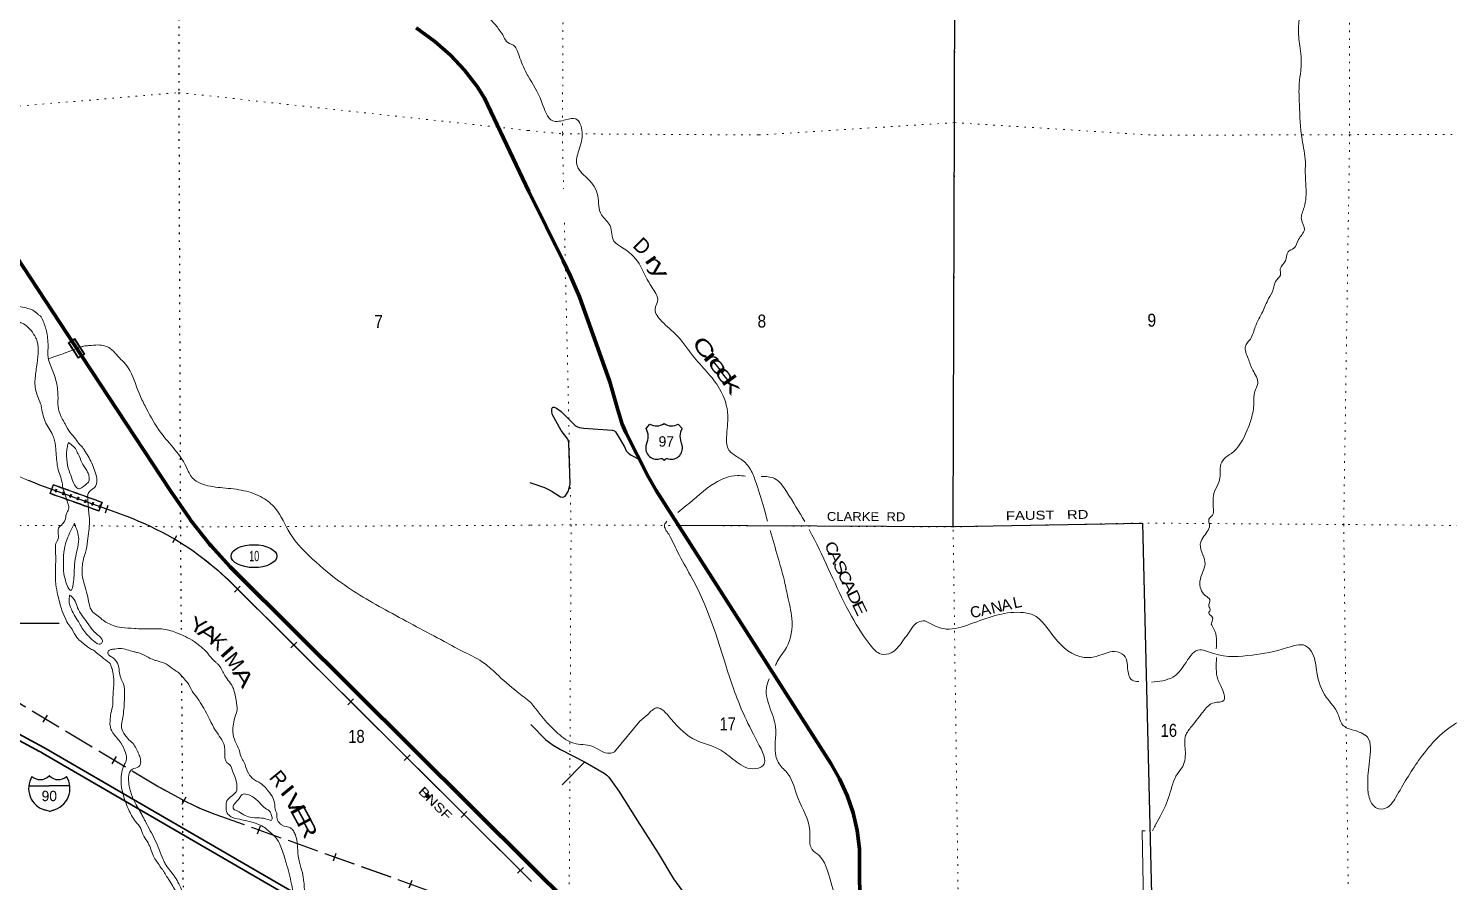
# Model space of a CAD drawing. Header units: feet. Extents: x -8 to 250644, y -192250 to 1368.
# Drawn here: x 87129 to 106309, y -166719 to -155200 of the extents above; entities that cross this region are included whole.
import ezdxf
from ezdxf.enums import TextEntityAlignment as Align

# ---------------------------------------------------------------- set-up
doc = ezdxf.new("R2010")
doc.units = ezdxf.units.FT
doc.header["$LTSCALE"] = 70
doc.header["$PDMODE"] = 32
doc.header["$PDSIZE"] = 35
doc.linetypes.add('DOTTED', pattern=[1.5, 0.3, -1.2])
doc.linetypes.add('LONG_DASHED', pattern=[7.5, 6, -1.5])
for name, color, linetype, lineweight in [('15', 7, 'Continuous', 25), ('16', 7, 'Continuous', 25), ('17', 7, 'Continuous', 25), ('18', 7, 'Continuous', 35), ('20', 7, 'Continuous', 70), ('23', 7, 'Continuous', 70), ('29', 7, 'Continuous', 25), ('34', 7, 'Continuous', 25), ('39', 7, 'Continuous', 13), ('59', 7, 'Continuous', 13), ('6', 7, 'DOTTED', 25), ('63', 7, 'Continuous', 25), ('7', 7, 'DOTTED', 13)]:
    doc.layers.add(name, color=color, linetype=linetype, lineweight=lineweight)
for name, color, linetype in [('30', 7, 'Continuous'), ('41', 7, 'Continuous'), ('60', 7, 'Continuous')]:
    doc.layers.add(name, color=color, linetype=linetype)

msp = doc.modelspace()

# ---------------------------------------------------------------- linework, layer by layer
at = {"layer": '15'}
for p, q in [((87408.27, -165293.03), (87411.17, -165290.12)), ((87414.34, -165292.5), (87410.91, -165290.12)), ((87135.56, -165424.5), (87411.97, -165424.5)), ((87411.97, -165770.08), (87348.08, -165752.12)), ((87411.44, -165770.34), (87475.07, -165751.6))]:
    msp.add_line(p, q, dxfattribs=at)
msp.add_lwpolyline([(87687.33, -165424.5), (87411.44, -165424.5), (87411.97, -165424.5)], dxfattribs=at)
for centre, radius, start, end in [((87438.19, -165459.6), 306.13, 148.44439, 254.43382), ((87289.59, -165177), 165.66, 227.34255, 315.81167), ((87533.28, -165177), 165.66, 224.18815, 312.69407), ((87384.68, -165459.6), 306.13, 283.08088, 31.62479)]:
    msp.add_arc(centre, radius, start, end, dxfattribs=at)
at = {"layer": '16'}
for p, q in [((95470.73, -160600.87), (95522.04, -160542.11)), ((95713.8, -160536.14), (95713.52, -160536.34)), ((95905.89, -160542.02), (95957.28, -160600.87))]:
    msp.add_line(p, q, dxfattribs=at)
for centre, radius, start, end in [((95277.75, -160711.5), 222.05, 332.97043, 29.75871), ((95613.12, -160384.45), 182.07, 239.97227, 303.45418), ((95814.9, -160384.95), 181.52, 236.33975, 300.08743), ((95814.89, -160384.45), 182.07, 236.54582, 236.59441), ((96150.25, -160711.5), 222.05, 150.24129, 207.02957), ((95616.94, -160866.4), 151.42, 159.09177, 283.81923), ((95811.06, -160866.4), 151.42, 256.18077, 20.90823)]:
    msp.add_arc(centre, radius, start, end, dxfattribs=at)
for centre, major_axis, start_param, end_param in [((95672.28, -161065.22), (-19.56, 51.67), 4.95877769, 6.28318531), ((95755.73, -161065.22), (19.56, 51.67), 0, 1.32637542)]:
    msp.add_ellipse(centre, major_axis=major_axis, ratio=0.929097, start_param=start_param, end_param=end_param, dxfattribs=at)
at = {"layer": '17'}
msp.add_ellipse((90175.07, -162324.94), major_axis=(-309.24, 1), ratio=0.500121, dxfattribs=at)
at = {"layer": '18'}
for points in [[(93937.12, -169572.74), (93887.92, -169449.52), (93756.4, -169180.68), (93618.04, -168966.46), (93510.54, -168809.66), (93314.2, -168583.78), (93095.33, -168379.65), (92547.73, -167952.39), (92241.61, -167750.7), (91847.16, -167524.82), (90992.84, -167029.19), (87337.33, -164908.5), (85827.44, -164093.07), (84588.27, -163485.58)], [(93937.94, -169770.97), (93692.3, -169217.09), (93576.27, -169018.92), (93451.43, -168855.84), (93260.25, -168635.87), (93066.16, -168454.86), (93046.65, -168436.67), (93026.16, -168420.68), (92504.75, -168013.85), (92222.09, -167827.62), (92202.69, -167814.83), (92182.09, -167803.04), (91809.71, -167589.8), (90956.55, -167094.85), (87319.69, -164984.97), (87300.02, -164973.56), (87279.69, -164962.58), (85813.41, -164170.7), (85793.61, -164160.01), (85773.41, -164150.11), (84694.43, -163621.16)]]:
    msp.add_lwpolyline(points, dxfattribs=at)
at = {"layer": '20'}
for points in [[(93886.9, -157403.77), (93287.63, -156143.52), (93187.88, -155985.51), (93018.96, -155763.56), (92827.77, -155560.48), (92616.4, -155378.5), (92366.11, -155191.97)], [(98355.81, -167250.95), (98352.06, -166276.05), (98322.9, -166030.58), (98268.25, -165789.51), (98188.7, -165555.48), (98085.12, -165331.04), (97963.91, -165126.57), (95606.69, -161436.62), (95499.31, -161248.28), (95195.64, -160656.69), (95149.71, -160541.53), (95091.65, -160350.23), (94981.3, -159972), (94571.36, -158822.46), (94450.9, -158543.72), (94351.67, -158338.54), (93886.9, -157403.77)]]:
    msp.add_lwpolyline(points, dxfattribs=at)
at = {"layer": '23'}
for points in [[(93923.77, -166516.39), (89921.06, -162536.19), (89852.3, -162467.82), (89597.31, -162187.23), (89581.1, -162168.74), (89325.19, -161842.1), (89301.39, -161809.27), (89046.8, -161442.57), (87851.62, -159627.31), (86564.48, -157672.38)], [(97637.26, -170185.62), (97229.25, -169782.48), (96555.58, -169116.84), (95352.24, -167927.83), (93923.77, -166516.39)]]:
    msp.add_lwpolyline(points, dxfattribs=at)
at = {"layer": '29'}
for p, q in [((84518.45, -163241.31), (87546.56, -163228.49)), ((94338.3, -165413.32), (94643.41, -165102.1))]:
    msp.add_line(p, q, dxfattribs=at)
for points in [[(99616.35, -161927.21), (99637.49, -156450.35), (99650.84, -150639), (99543.23, -145401.9)], [(93903.11, -161329.72), (94099.14, -161398.74), (94187.09, -161443.62), (94313.66, -161523.1), (94338.36, -161530.44), (94360.61, -161523.76), (94376.18, -161514.86), (94395.23, -161489.66), (94418.45, -161450.3), (94434.02, -161408), (94445.14, -161350.12), (94429.57, -160789.14), (94416.22, -160746.84), (94324.36, -160628.3), (94204.41, -160410.24), (94195.99, -160362.84), (94198.21, -160333.9), (94206.84, -160318.13), (94218.23, -160313.87), (94231.58, -160313.87), (94260.5, -160325), (94326.01, -160374.1), (94519.62, -160564.87), (94543.03, -160581), (94567.5, -160589.91), (94632.4, -160598.93), (95011.51, -160624.37), (95043.58, -160634.43), (95056.93, -160645.56), (95082.61, -160681.17), (95177.67, -160849.63), (95203.75, -160903.79), (95233.22, -160934.73), (95270.49, -160961.67), (95382.5, -161020.71)], [(95908.32, -161908.79), (99653.08, -161926.69), (102173.8, -161880.83), (102304.16, -167262.23), (102327.54, -171896.97), (102338.22, -171920.98), (102362.69, -171945.47), (102437.52, -172001.14), (103088.4, -172452.14), (103130.2, -172502), (103148, -172535.39), (103152.44, -172559.88), (103085.7, -172562.11), (102447.23, -172559.88), (102427.21, -172564.33), (102409.41, -172573.24), (102393.84, -172593.27), (102387.16, -172602.18), (102382.3, -172636.53), (102344.56, -173798.27)], [(93916.6, -164599.75), (94117.49, -164804.74), (94218.22, -164878.57), (94314.11, -164937.41), (94649.59, -165105.7), (94906.61, -165255.34), (94941.24, -165283.73), (94965.71, -165310.45), (95105.12, -165498.06), (95354.44, -165900), (95632.39, -166335.47), (95840.66, -166680.09), (95964.59, -166849.82)]]:
    msp.add_lwpolyline(points, dxfattribs=at)
at = {"layer": '34', "lineweight": 13}
for p, q in [((87419.44, -161480.81), (87463.56, -161357.96)), ((87429.76, -161475.72), (87468.65, -161367.44)), ((88118.15, -161600.68), (88079.27, -161708.97)), ((88084.36, -161718.46), (88128.47, -161595.61)), ((89819.97, -162637.85), (93920.56, -166715.4))]:
    msp.add_line(p, q, dxfattribs=at)
at = {"layer": '34'}
for p, q in [((88170.06, -161741.05), (88207.46, -161636.95)), ((89077.8, -162141.35), (89134.55, -162046.41)), ((89912.81, -162809.3), (89990.8, -162730.86)), ((90674.95, -163563.47), (90752.94, -163485.04)), ((91443.04, -164330.93), (91521.03, -164252.5)), ((92205.18, -165085.11), (92283.17, -165006.67)), ((92973.27, -165852.56), (93051.26, -165774.13)), ((93735.41, -166606.74), (93813.4, -166528.3))]:
    msp.add_line(p, q, dxfattribs=at)
at = {"layer": '34', "linetype": 'LONG_DASHED', "lineweight": 13}
msp.add_lwpolyline([(75164.71, -151090.91), (81719.49, -160953.44), (81857.13, -161139.98), (81936.31, -161223.38), (82069.65, -161340.13), (82228.36, -161443.2), (88897.3, -165449.45), (89253.57, -165639.18), (89441.09, -165730.91), (89647.36, -165812.23), (93927.92, -167342.55)], dxfattribs=at)
at = {"layer": '34'}
msp.add_lwpolyline([(87127.69, -161301.12), (87209.23, -161332.6), (87280.31, -161362.24), (88359.72, -161750.09), (88380.68, -161757.69), (88460.18, -161787.5), (88539.41, -161818.83), (88618.11, -161852.09), (88695.9, -161885.98), (88773.42, -161921.38), (88850.41, -161958.73), (88926.48, -161996.68), (89001.86, -162035.93), (89076.72, -162077.11), (89114.05, -162099.41), (89175.23, -162136.57), (89235.35, -162175.04), (89294.58, -162214.44), (89353.66, -162255.13), (89411.48, -162296.58), (89468.96, -162338.79), (89525.73, -162382.47), (89581.26, -162426.91), (89636.26, -162472.46), (89690.55, -162518.58), (89744.14, -162566.19), (89796.64, -162614.19), (89820.73, -162637.07), (93923.79, -166718.37)], dxfattribs=at)
at = {"layer": '34', "lineweight": 13}
msp.add_lwpolyline([(87208.83, -161333.62), (87279.92, -161363.26), (88359.35, -161751.12)], dxfattribs=at)
for centre, radius, start, end in [((88981.18, -156664.24), 4994.43, 229.0505, 249.21484), ((55005.77, -252784), 96886.37, 70.03789, 70.45488), ((55005.77, -252784), 96894.37, 70.04173, 70.44982), ((55006.6, -252783.18), 97016.37, 70.03789, 70.45488), ((55006.6, -252783.18), 97008.37, 70.04227, 70.44987), ((86699.14, -166340.5), 4880.44, 60.85291, 70.11245), ((87005.48, -165603.39), 4088.49, 46.49697, 59.57096)]:
    msp.add_arc(centre, radius, start, end, dxfattribs=at)
at = {"layer": '34', "linetype": 'DOTTED', "lineweight": 100}
msp.add_arc((55005.77, -252786.49), 96953.6, 70.03789, 70.45488, dxfattribs=at)
at = {"layer": '39'}
msp.add_line((95043.63, -164969.05), (95387.48, -164550.86), dxfattribs=at)
for points in [[(89898.68, -165688.25), (89942.71, -165634.57), (89967.8, -165610.63), (89985.26, -165582.98)], [(102210.49, -166034.27), (102171.11, -166034.54), (102197.87, -167485.76), (102234.27, -167487.22)]]:
    msp.add_lwpolyline(points, dxfattribs=at)
msp.add_arc((99233.7, -163399.13), 201.66, 89.66861, 140.93536, dxfattribs=at)
for points in [[(103224.49, -145385.86), (103298.57, -147035.5), (103329.2, -147087.78), (103401.97, -147109.48), (103517.61, -147201.55), (103527.15, -147403.35), (103558.69, -147578.75), (103654.55, -147723.44), (103698.79, -147981.52), (103642.7, -148308.92), (103564.29, -148618.31), (103514.04, -148917.41), (103501.33, -149109.27), (103476.76, -149335.53), (103401.32, -149499.55), (103457.26, -149701.03), (103645.55, -150075.21), (103738.13, -150322.87), (103837.02, -150606.82), (103896.39, -151002.07), (103901.85, -151197.84), (103937.2, -151342.94), (103892.12, -151520.88), (103840.33, -151610.06), (103871.96, -151797.58), (103940.42, -152057.51), (103918.39, -152354.4), (104038.97, -152569.57), (104169.85, -153091.5), (104161.69, -153353.98), (104256.13, -153581.44), (104336.99, -153881.66), (104379.28, -154147.83), (104408.52, -154559.43), (104280.03, -155192.15), (104299.97, -155436.26), (104317.17, -155581.49), (104312.51, -155771.27), (104291.63, -155949.05), (104293.62, -156221.56), (104329.4, -156699.73), (104373.98, -157004.24), (104372.87, -157127.38), (104382.49, -157339.27), (104356.29, -157618.02), (104321.16, -157777.74), (104360.5, -157916.75), (104282.82, -158050.51), (104219.14, -158168.03), (104140.84, -158217.01), (104105.41, -158336.36), (104035.62, -158445.84), (104036.24, -158530.62), (103972.32, -158615.84), (103940.82, -158721.02), (103877.22, -158848.63), (103799.82, -159020.75), (103698.47, -159227.34), (103631.12, -159395.35), (103565.26, -159490.68), (103600.76, -159655.96), (103664.45, -159815), (103732.32, -159994.19), (103690.75, -160101.46), (103677.82, -160263.04), (103645.02, -160467.15), (103585.72, -160631.06), (103376.19, -160937.31), (103279.91, -161010.64), (103226.2, -161111.94), (103224.9, -161210.86), (103205.58, -161326.06), (103148.02, -161453.63), (103131.62, -161691.94), (103120.11, -161772.76), (103072.09, -161825.58), (103078.72, -161904.26), (103049.11, -161993.28), (102955.58, -162165.5), (102990.92, -162308.58), (103020.02, -162427.49), (102986.6, -162544.79), (102951.17, -162664.14), (103023.16, -162855.41), (103082.06, -162911.53), (103072.63, -163000.42), (103087.16, -163056.84), (103069.26, -163091.28), (103111.97, -163139.43), (103100.62, -163242.46)], [(89153.98, -151650.12), (89274.61, -151623.02), (89351.53, -151672.79), (89386.25, -151734.98), (89439.16, -151805.08), (89619.31, -151922.56), (89783.22, -152022.04), (89878.15, -152057.58), (89894.25, -152055.44), (89904.32, -152055.37), (89926.06, -152002.83), (89946.01, -151978.51), (90002.1, -151939.81), (90034.37, -151945.61), (90141.86, -152041.49), (90245.27, -152131.35), (90425.99, -152321.35), (90519.67, -152455.6), (90572.96, -152574.04), (90599.59, -152632.25), (90638.09, -152662.18), (90766.43, -152850.56), (90821.25, -152906.54), (90950.79, -152990.17), (91001.29, -153009.93), (91124.34, -153035.18), (91140.45, -153035.06), (91210.99, -153040.57), (91463.64, -153157.51), (91518.34, -153199.39), (91573.16, -153255.38), (91702.62, -153328.93), (91737.11, -153360.9), (91850.78, -153474.86), (91940.22, -153580.94), (91954.67, -153627.16), (92092.12, -153950.43), (92135.04, -154030.68), (92169.96, -154119.05), (92194.36, -154149.08), (92332.2, -154262.85), (92354.49, -154280.81), (92433.52, -154342.66), (92476.25, -154398.74), (92545.23, -154464.69), (92606.24, -154540.77), (92656.9, -154580.68), (92764.14, -154644.32), (93040.73, -154730.86), (93105.31, -154748.51), (93166.01, -154784.31), (93255.4, -154884.35), (93298.15, -154942.44), (93367.67, -155076.87), (93463.15, -155182.91), (93475.39, -155202.96), (93528.28, -155271.05), (93558.99, -155335.28), (93625.98, -155403.26), (93684.58, -155429), (93717.15, -155473.07), (93756.16, -155569.46), (93856.7, -155808.41), (93877.15, -155846.74)], [(79526.47, -153374.62), (79687.58, -153373.4), (79840.26, -153323.9), (79964.99, -153306.85), (80202.3, -153262.75), (80393.13, -153198.87), (80589.97, -153130.91), (80652.32, -153120.36), (80767.13, -153121.51), (80984.75, -153135.98), (81057.47, -153163.63), (81097.9, -153183.47), (81363.32, -153386.92), (81385.55, -153396.83), (81601.47, -153451.6), (81669.97, -153455.11), (81925.53, -153426.99), (82036.34, -153432.2), (82127.32, -153477.84), (82172, -153525.84), (82277.6, -153637.85), (82304.15, -153685.99), (82363.15, -153762.09), (82434.26, -153842.13), (82550.38, -154012.47), (82751.8, -154274.82), (82892, -154432.89), (82958.89, -154488.79), (82979.12, -154500.72), (83187.97, -154682.45), (83248.8, -154734.36), (83416.84, -154847.91), (83449.17, -154861.76), (83722.17, -155004.73), (83835.41, -155064.31), (83948.8, -155142.01), (84029.7, -155185.71), (84177.43, -155277.25), (84286.82, -155359.02), (84375.95, -155424.81), (84390.22, -155446.86), (84507.76, -155540.65), (84523.98, -155554.63), (84627.39, -155644.49), (84775.21, -155748.12), (84866.4, -155819.94), (84969.87, -155917.86), (84996.32, -155951.91), (85032.87, -155989.9), (85112.58, -156140.38), (85147.18, -156186.44), (85240.78, -156310.63), (85295.44, -156346.47), (85334.06, -156392.51), (85358.46, -156422.54), (85403.04, -156456.45), (85451.88, -156522.55), (85496.96, -156620.91), (85505.11, -156632.93), (85584.74, -156773.34), (85676.35, -156899.55), (85741.58, -156999.77), (85869.48, -157131.75), (86005.68, -157293.88), (86247.79, -157608.3), (86339.49, -157746.6), (86343.91, -157796.92), (86336.07, -157825.18), (86330.14, -157839.33), (86337.19, -157910.4), (86382.8, -157974.25), (86440.88, -158094.31), (86451.07, -158110.35), (86471.73, -158176.66), (86470.96, -158337.81), (86479.86, -158446.52), (86500.58, -158520.89), (86524.19, -158571.75), (86551.56, -158612.8), (86578.19, -158659.3), (86606.74, -158705.41), (86708.16, -158797.3), (86758.96, -158855.33), (86773.21, -158875.37), (86864.29, -158933.1), (87027.61, -158958.05), (87122.44, -158979.49), (87245.81, -159047.04), (87257.99, -159059.04), (87286.36, -159080.98), (87329.2, -159151.16), (87376.72, -159305.9), (87394.47, -159517.27), (87395.43, -159640.14), (87405.87, -159688.41), (87477.8, -159873.18), (87508.85, -159981.72)], [(78971.2, -153417.37), (79015.52, -153443.97), (79086.38, -153466.86), (79231.03, -153560.28), (79280.07, -153578.52), (79353.25, -153599.8), (79448.22, -153639.37), (79596.87, -153589.9), (79739.67, -153564.65), (79888.21, -153501.08), (80008.85, -153476), (80115.52, -153467.14), (80149.71, -153460.84), (80384.89, -153402.66), (80654.44, -153360.33), (80686.63, -153356.06), (80790.94, -153302.9), (80899.64, -153296.04), (80933.94, -153303.84), (81033.06, -153359.49), (81241.8, -153527.11), (81450.28, -153660.5), (81525.04, -153692.16), (81577.49, -153703.85), (81746.49, -153680.42), (81850.96, -153647.4), (81929.42, -153636.73), (81947.54, -153636.6), (82020.14, -153648.13), (82174.22, -153779.92), (82245.33, -153859.95), (82263.58, -153875.93), (82379.7, -154046.27), (82524.14, -154232.51), (82625.73, -154346.56), (82656.4, -154391.53), (82700.96, -154438.65), (82766.09, -154526.79), (82821.47, -154655.29), (82882.59, -154745.47), (82984.24, -154867.57), (83079.65, -154965.56), (83226.19, -155161.85), (83260.73, -155201.88), (83329.6, -155251.72), (83394.2, -155271.37), (83585.45, -155261.87), (83692.19, -155261.06), (83805.1, -155278.34), (83950.57, -155337.67), (84166.99, -155456.89), (84238.01, -155524.84), (84377.84, -155636.59), (84430.58, -155684.53), (84620.87, -155810), (84689.76, -155863.86), (84738.45, -155909.83), (84758.84, -155941.9), (84818.76, -156136.84), (84841.24, -156178.97), (84845.35, -156189.01), (84880.07, -156251.19), (84951.21, -156335.25), (85078.73, -156416.88), (85175.88, -156478.59), (85358.52, -156656.48), (85382.93, -156688.53), (85503.58, -156923.29), (85585.12, -157049.58), (85601.48, -157081.68), (85733.76, -157257.95), (85780.69, -157336.15), (85864.01, -157432.21), (85876.2, -157446.22), (85967.64, -157550.27), (86083.76, -157720.61), (86147.29, -157861.13), (86297.93, -158327.32), (86328.87, -158421.76), (86340.32, -158598.93), (86359.21, -158697.49), (86404.52, -158826.07), (86441.24, -158886.22), (86532.61, -158982.22), (86621.63, -159033.92), (86839.61, -159094.71), (86976.97, -159148.06), (86995.18, -159158), (87061.89, -159189.72), (87214.18, -159349.72), (87236.66, -159391.85), (87262.03, -159546.76), (87247.28, -159722.12), (87220.6, -159917.71), (87217.2, -159998.31), (87260.93, -160183.29), (87304.12, -160297.78)], [(93877.15, -155846.74), (94059.61, -156188.67), (94210.76, -156448.04), (94384.12, -156434.74), (94523.19, -156421.68), (94607.19, -156600.76), (94562.63, -156849.36), (94535.77, -157037.28), (94673.98, -157222.47), (94769.89, -157334.43), (94817.76, -157462.11), (94867.48, -157717.3), (94985.55, -157865.87), (95037.5, -158073.44), (95140.93, -158151.46), (95376.53, -158375.93), (95487.02, -158591.17), (95589.08, -158756), (95628.13, -158856.66), (95592.82, -158992.15), (95682.76, -159155.05), (95883.8, -159341.4), (96101.64, -159618.48), (96463.91, -160064.14), (96575.46, -160424.71), (96557.45, -160719.55), (96588.98, -160892.94), (96710.7, -160989), (96842.59, -161097.11), (96928.49, -161260.03), (97041.97, -161608.47), (97112.37, -161853.23)], [(87401.91, -159659.92), (87624.57, -159582.01), (87834.64, -159503.95)], [(87833.62, -159504.33), (87873.58, -159489.48), (87944.02, -159482.91), (88074.86, -159473.86), (88234.33, -159521), (88317.54, -159602.96), (88476.02, -159781.03), (88623.7, -160126.38), (88705.59, -160296.98), (88887.31, -160615.89), (89259.76, -161116.65), (89347.58, -161273.11), (89487.17, -161354.64), (89755.41, -161402.97), (90039.68, -161441.11), (90292.16, -161535.89), (90462.44, -161677.62), (90662.45, -162018.54), (90920.56, -162318.74), (91315.91, -162656.18), (91997.88, -163076.04), (92744.16, -163477.3), (93023.23, -163624.25), (93290.23, -163773.31), (93446.38, -163911.12), (93730.97, -164157.07), (93915.17, -164302.2)], [(87508.85, -159981.72), (87523.67, -160074.27), (87528.89, -160227.32), (87529.46, -160301.84), (87572.87, -160444.53), (87611.69, -160516.75), (87623.96, -160540.83), (87695.34, -160655.11), (87764.47, -160739.19), (87821.81, -160820.36), (87858.3, -160854.57), (87882.46, -160891.38), (87935.48, -160975.59), (88023.55, -161164.27), (88052.62, -161276.85), (88041.26, -161369.59), (88025.35, -161395.9), (87997.33, -161418.27), (87945.34, -161467.01), (87929.61, -161515.47), (87930, -161521.92)], [(87301.84, -160295.5), (87355.84, -160506.6), (87455.93, -160687.13), (87472.35, -160727.29), (87497.68, -160876.16), (87519.54, -161097.57), (87525.86, -161133.78), (87585.84, -161336.78), (87592.35, -161399.93)], [(87670.21, -160790.26), (87656.54, -160844.75), (87647.8, -161016.03), (87679.24, -161174.93), (87722.42, -161289.42), (87763.42, -161381.77), (87783.73, -161403.77), (87810.01, -161415.66), (87848.16, -161401.27), (87894.2, -161364.66), (87942.22, -161324.01), (87951.88, -161271.57), (87939.36, -161215.26), (87916.85, -161169.1), (87851.56, -161060.82), (87800.3, -160944.38), (87794.18, -160934.35), (87783.91, -160908.24), (87670.21, -160790.26)], [(95898.04, -161736.3), (96009.6, -161647.84), (96398.62, -161338.34), (96704.45, -161237.34), (96813.63, -161245.84)], [(97026.37, -161248.54), (97204.92, -161276.3), (97367.57, -161452.83), (97614.46, -161859.41)], [(87592.04, -161398.77), (87666.62, -161624.22), (87674.91, -161654.37), (87671.18, -161692.67), (87643.46, -161753.31), (87621.99, -161842.1), (87590.15, -161890.69), (87536.23, -161949.51), (87525.35, -162104.69), (87517.39, -162116.84), (87496.52, -162282.17), (87501.83, -162707.16), (87527.11, -162849.98), (87638.5, -163189.56), (87689.49, -163271.76), (87699.65, -163283.77), (87769.05, -163402.09), (87913.1, -163537.98), (87967.78, -163577.85), (88026.42, -163607.62), (88030.48, -163611.74), (88033.9, -163616.3), (88050.76, -163629.6), (88119.67, -163685.48), (88223.19, -163766.81), (88239.15, -163785.06), (88243.71, -163801.02), (88264.03, -163861.65), (88268.25, -163885.79), (88283.38, -164018.62), (88270.89, -164226.19), (88267.69, -164332.97), (88244.39, -164443.94), (88233.12, -164548.77), (88231.56, -164607.19), (88270.62, -164709.63), (88378.42, -164845.79), (88439.87, -164978.27), (88450.8, -165088.98), (88421.04, -165147.62), (88391.56, -165240.5), (88380.4, -165359.43), (88464.21, -165705.89)], [(87938.69, -161665.82), (87929.79, -161518.85), (87943.1, -161696.66), (87954.44, -161859.73), (87926.23, -162117.78), (87901.29, -162277.1), (87867.9, -162386.13), (87856.47, -162470.81), (87861.61, -162613.79), (87932.12, -162875.12), (87957.27, -163001.83), (88006.26, -163086.07), (88036.65, -163110.01), (88176.44, -163215.71), (88275.48, -163261.29), (88386.46, -163288.65), (88561.77, -163301.43), (88585.96, -163303.26), (88821.61, -163305.51), (89027.18, -163324.1), (89122.1, -163357.62), (89368.74, -163478.63), (89437.62, -163530.49), (89530.91, -163614.38), (89658.91, -163758.45), (89689.31, -163782.39), (89736.16, -163850.52), (89813.72, -163982.88), (89874.78, -164065.01), (89903.49, -164131.26), (89941.21, -164320.33), (89947.69, -164376.68), (89942.05, -164429.09), (89938.12, -164441.21), (89902.86, -164568.38), (89889.53, -164667.18), (89889.79, -164701.42), (89922.99, -164826.06), (89974.22, -164940.49), (90015.46, -165063.05), (90029.71, -165083.09), (90072.88, -165195.56), (90136.17, -165305.87), (90156.48, -165327.88), (90267.76, -165393.51), (90383.52, -165517.52), (90420.16, -165567.6), (90455.11, -165660), (90459.25, -165700.71), (90458.11, -165718.95), (90482.36, -165796.77), (90488.98, -165871.25), (90527.76, -165937.43), (90558.14, -165959.36), (90669.18, -165994.77), (90707.76, -166034.77), (90734.35, -166086.94), (90766.12, -166288.13), (90789.59, -166457.16), (90828.93, -166595.85), (90850.08, -166726.62), (90854.93, -166793.83), (90889.56, -167083.44)], [(95387.48, -164550.86), (95493.72, -164461.31), (95610.05, -164373.72), (95806.78, -164521.75), (96145.71, -164810.11), (96453.15, -164929.12), (96668.09, -165085.11), (96910.93, -165196.49), (97047.78, -165155.18), (96974.84, -164834.71), (96650.88, -164112.24), (96177.3, -162789.24), (95843.93, -162159.69), (95776.42, -162028.94), (95721.03, -161902.15), (95749.12, -161853.53)], [(87751.19, -161881.41), (87652.16, -162095.68), (87614.91, -162226.89), (87602.25, -162412.3), (87609.44, -162559.3), (87636.54, -162677.94), (87677.52, -162768.27), (87699.83, -162788.25), (87727.59, -162731.64), (87748.08, -162517.96), (87762.97, -162360.73), (87786.2, -162239.7), (87809.22, -162092.48), (87790.33, -161993.92), (87751.19, -161881.41)], [(97148.21, -161978.2), (97251.04, -162339.81), (97333.91, -162640.02), (97381.92, -162861.74), (97438.61, -163166.16), (97368.86, -163556.24), (97243.19, -163746.85), (97217.92, -163802.54)], [(97673.22, -161965.25), (97710.68, -162035.88), (98212.46, -163078.1), (98498.09, -163524.28), (98644.2, -163646.42), (98781.23, -163629.33), (98929.41, -163482.98), (99077.13, -163272.05)], [(87686.57, -162853.44), (87678.79, -162931.42), (87709.86, -163041.98), (87818.08, -163232.52), (87919.95, -163382.82), (87968.66, -163430.8), (88051.79, -163502.69), (88086.12, -163514.51), (88098.2, -163514.42), (88126.19, -163488.02), (88128, -163461.82), (88111.66, -163431.73), (88014.3, -163343.84), (87953.26, -163263.73), (87820.89, -163075.38), (87814.77, -163065.36), (87734.88, -162892.73), (87714.59, -162872.74), (87686.57, -162853.44)], [(99234.87, -163197.48), (99523.12, -163309.35), (99851.37, -163240.48), (100525.89, -163084.47), (100693.54, -163117.64), (100986.2, -163422.47), (101387.53, -163692.23), (101572.94, -163672.8), (101796.38, -163612.73), (101923.8, -163662.32), (101984.08, -163906.16), (102035.2, -164000.69), (102120.02, -164016.26), (102125.37, -164016.37)], [(103100.62, -163242.46), (103139.43, -163308.81), (103174.67, -163439.78), (103169.61, -163575.06)], [(88661.32, -165814.48), (88495.91, -165451.21), (88483.06, -165352.61), (88512.21, -165217.43), (88534.24, -165201.15), (88616.56, -165168.3), (88642.43, -165127.81), (88644.05, -165077.44), (88627.45, -165015.13), (88621.29, -164999.06), (88537.56, -164850.63), (88470.6, -164786.68), (88436.02, -164742.62), (88386.91, -164642.28), (88394.26, -164551.58), (88411.62, -164452.74), (88427.85, -164208.89), (88410.41, -164037.8), (88375.64, -163969.58), (88337.95, -163784.55), (88305.29, -163732.61), (88266.52, -163693.84), (88212.09, -163656.58), (88205.7, -163612.31), (88233.72, -163589.94), (88275.95, -163581.57), (88364.5, -163572.84), (88556.16, -163615.71), (88604.59, -163627.43), (88832.95, -163728.43), (88881.39, -163742.17), (88994.51, -163785.63), (89091.73, -163855.39), (89156.5, -163897.2), (89237.76, -163987.24), (89276.37, -164031.26), (89341.73, -164149.61), (89419.06, -164251.76), (89480.26, -164352.01), (89496.57, -164378.07), (89655.98, -164677), (89725.25, -164779.21), (89776.46, -164889.61), (89785.88, -165064.79), (89806.36, -165108.95), (89844.86, -165138.87), (89891.93, -165235.2), (89937.2, -165359.75), (89945.98, -165452.34), (89942.22, -165486.61), (89810.41, -165630.63), (89800.66, -165670.99), (89800.81, -165691.13), (89803.45, -165771.68), (89834.02, -165817.78), (89874.55, -165849.7), (89920.99, -165865.47), (90148.96, -165916.12), (90280.27, -165967.5), (90326.81, -165995.35), (90379.55, -166043.29), (90448.46, -166099.17), (90548.5, -166273.66), (90581.48, -166372.12), (90610.4, -166464.56), (90683.25, -166754.92), (90695.27, -166819.58), (90696.99, -166976.95)], [(102295.26, -164027.77), (102583.49, -163958.58), (102743.6, -163789.94), (102923.68, -163592.9), (103135.8, -163639.89), (103658.33, -163660.54), (104121.51, -163564.51), (104375.42, -163534.51), (104470.98, -163638.83), (104529.33, -163894.79), (104656.84, -164231.03), (104813.76, -164452.01), (104877.39, -164602.97), (105019.09, -164672.65), (105211.39, -164768.23), (105239.96, -165089), (105216.09, -165410.12), (105243.76, -165607.76), (105337.41, -165726.22), (105458.44, -165729.43), (105594.51, -165581.14), (105903.49, -165084.45), (106402.05, -164586.48), (106677.11, -164415.03), (106785.07, -164285.09), (106920.96, -164112.58), (107083.82, -164042.83), (107451.98, -163992.16), (107599.53, -163988.96)], [(103176.43, -163695.61), (103190.78, -163986.72), (103258.46, -164139.67), (103273.57, -164274.82), (103140.66, -164303.99), (103006.29, -164407.86), (102836.45, -164625.02), (102756.68, -164748.7), (102752.04, -164942.52), (102717.35, -165162.79), (102645.49, -165264.21), (102538.65, -165547.55), (102413.72, -165839.09), (102344.05, -165964.73), (102310.27, -166033.59)], [(97135.11, -163982.24), (97102.36, -164070.8), (97136.04, -164351.16), (97220.65, -164628.07), (97228.34, -165043.43), (97266.8, -165128.05), (97385.4, -165263.89), (97522.96, -165596.02), (97681.44, -166028.95), (97713.57, -166285.09), (97802.88, -166363.21), (97950.37, -166673.07), (98019.69, -167050.08), (97886.63, -167333.6), (97781.63, -167592.7), (97789.58, -167851.03), (97650.25, -168082.66)], [(93915.17, -164302.2), (94279.4, -164717.92), (94496.19, -164851.68), (94738.52, -164892.42), (94979.21, -164985.64), (95043.63, -164969.05)], [(88464.21, -165705.89), (88482.06, -165743.4), (88575.98, -165907.86), (88647.22, -166004.01), (88655.48, -166030.13), (88757.66, -166220.72), (88829.51, -166395.43), (88915.11, -166525.71), (88931.3, -166547.93), (88938.14, -166553.63), (88947.66, -166567.77), (88966.03, -166599.86), (89006.81, -166664.01), (89038.48, -166713.27), (89140.8, -166889.89)], [(89985.26, -165582.98), (90017.17, -165542.45), (90083.62, -165541.95), (90207, -165609.5), (90280.11, -165687.51), (90344.96, -165739.39), (90385.46, -165767.28), (90405.96, -165813.46), (90420.49, -165869.75), (90414.59, -165887.92), (90362.17, -165880.26), (90253.25, -165858.93), (90122.27, -165849.85), (90037.42, -165816.24), (89950.42, -165764.53), (89903.91, -165740.71), (89893.65, -165716.61), (89898.68, -165688.25)], [(89240.38, -166935.65), (89149.09, -166725.81), (89099.29, -166643.16), (88977.16, -166476.9), (88950.56, -166422.71), (88837.7, -166153.65), (88711.28, -165911.42), (88687.25, -165864.49), (88661.32, -165814.48)]]:
    msp.add_spline(points, degree=3, dxfattribs=at)
at = {"layer": '59'}
for points in [[(87755.18, -159386.77), (87890.57, -159596.93), (87802.3, -159653.8), (87666.9, -159443.64)], [(87677.95, -159446.03), (87752.78, -159397.82), (87879.51, -159594.53), (87804.69, -159642.74)]]:
    msp.add_lwpolyline(points, close=True, dxfattribs=at)
at = {"layer": '6'}
for p, q in [((89181.6, -161930.56), (89192.3, -163379.12)), ((89196.45, -163940.08), (89218.21, -166885.46))]:
    msp.add_line(p, q, dxfattribs=at)
msp.add_lwpolyline([(89092.07, -137334.26), (89094.34, -140073.76), (89113.64, -145407.55), (89167.35, -150765.26), (89160.21, -156067.02), (89181.6, -161930.56)], dxfattribs=at)
at = {"layer": '60'}
for p in [(92518.8, -165569.29), (92520.51, -165555.64)]:
    msp.add_point(p, dxfattribs=at)
at = {"layer": '63'}
for p, q in [((87329.95, -164566.8), (87386.91, -164471.99)), ((88262.46, -165126.99), (88319.42, -165032.18)), ((89206.85, -165671.51), (89258.84, -165573.88)), ((90224.83, -166072.31), (90262.07, -165968.16)), ((91249.18, -166438.52), (91286.42, -166334.36)), ((92273.53, -166804.73), (92310.76, -166700.57))]:
    msp.add_line(p, q, dxfattribs=at)
at = {"layer": '63', "linetype": 'LONG_DASHED'}
msp.add_lwpolyline([(75168.05, -151088.53), (81722.85, -160951.09), (81860.28, -161137.34), (81939.15, -161220.42), (82072.13, -161336.85), (82230.53, -161439.72), (88899.32, -165445.88), (89255.43, -165635.53), (89442.75, -165727.16), (89648.8, -165808.39), (93929.3, -167338.69)], dxfattribs=at)
at = {"layer": '7'}
for p, q in [((85333.69, -156388.63), (89160.21, -156067.02)), ((89160.21, -156067.02), (93880.06, -156578.57)), ((87557.28, -161912.19), (83854.55, -161890.83)), ((87767.76, -161913.4), (87729.48, -161913.18)), ((89181.6, -161930.56), (87955.23, -161914.48)), ((93904, -161908.18), (89181.6, -161930.56)), ((99617.9, -161929.97), (98017.13, -161921.52))]:
    msp.add_line(p, q, dxfattribs=at)
for points in [[(104940.63, -143060.58), (104951.72, -145286.14), (104964.48, -150609.19), (104972.31, -156634.77), (104891.87, -161897.9), (104957.63, -167186.66), (104990.23, -172573.79), (105041.9, -177554.73)], [(94347.25, -144571.62), (94360, -145431.33), (94372.44, -150709.97), (94341.12, -156622.77), (94357.64, -157366.25)], [(99724.75, -172628.7), (99723.9, -172547.27), (99689.06, -167240.51), (99617.9, -161929.97), (99636.41, -156471.45), (99648.37, -150669.81), (99543.23, -145401.9), (99532.38, -144635.31)], [(93880.06, -156578.57), (94341.12, -156622.77), (96995.49, -156638.91), (99636.41, -156471.45), (102336.28, -156642.72), (104972.31, -156634.77), (110224.25, -156623.03), (115551.28, -156400.85), (120896.68, -155932.26), (123497.09, -156017.41), (125174.32, -156017.95)], [(94367.87, -157826.55), (94458.46, -161902.72), (94431.04, -167246.23), (94432.92, -171180.17)], [(125204.39, -161407.53), (120922.41, -161372.31), (115600.74, -161776.13), (112877.37, -161976.46), (110222.87, -161942.15), (104891.87, -161897.9), (102150.75, -161878.31), (99617.9, -161929.97)], [(97685.06, -161919.76), (94458.46, -161902.72), (93904, -161908.18)]]:
    msp.add_lwpolyline(points, dxfattribs=at)

# ---------------------------------------------------------------- texts
at = {"layer": '15'}
msp.add_text('90', height=140, dxfattribs=at).set_placement((87411.63, -165632.61), align=Align.CENTER)
at = {"layer": '16'}
msp.add_text('97', height=140, dxfattribs=at).set_placement((95743.69, -160846.65), align=Align.CENTER)
at = {"layer": '17', "width": 0.65}
msp.add_text('10', height=140, dxfattribs=at).set_placement((90178.53, -162393.25), align=Align.CENTER)
at = {"layer": '30'}
for s, rotation, width, p in [('CLARKE  RD', 359.726, 1.1, (97912.52, -161848.37)), ('FAUST   RD', 1.042, 1.25, (100330.96, -161840.65))]:
    msp.add_text(s, height=120, rotation=rotation, dxfattribs=dict(at, width=width)).set_placement(p)
at = {"layer": '34', "width": 1.3}
msp.add_text('BNSF', height=120, rotation=315.161, dxfattribs=at).set_placement((92384.11, -165510.05))
at = {"layer": '41'}
for s, height, rotation, p in [('D', 200, 315.168, (95346.94, -158210.85)), ('C', 150, 13.117, (99936.83, -163148.69))]:
    msp.add_text(s, height=height, rotation=rotation, dxfattribs=at).set_placement(p, align=Align.CENTER)
for s, height, rotation, width, p in [('r', 200, 304.506, 1.8, (95486.63, -158393.19)), ('y', 200, 300.099, 1.6, (95572.03, -158509.05)), ('C', 200, 308.158, 1.55, (96171.98, -159570.33)), ('r', 200, 309.202, 2, (96283.61, -159710.19)), ('e', 200, 309.146, 1.8, (96371.98, -159817.2)), ('e', 200, 308.833, 1.8, (96465.42, -159943.42)), ('k', 200, 305.355, 1.85, (96550.42, -160064.31)), ('C', 150, 297.144, 1.25, (97914.61, -162251.37)), ('A', 150, 295.757, 1.35, (97961.6, -162364.99)), ('S', 150, 295.757, 1.4, (98028.47, -162508.37)), ('C', 150, 295.757, 1.25, (98090.74, -162642.16)), ('A', 150, 295.661, 1.35, (98146.21, -162762.87)), ('D', 150, 295.66, 1.35, (98218.05, -162912.4)), ('E', 150, 295.66, 1.5, (98288.87, -163059.82)), ('A', 150, 13.117, 1.05, (100069.25, -163121.56)), ('N', 150, 14.933, 1.05, (100221.82, -163084.65)), ('A', 150, 12.928, 1.05, (100351.83, -163054.71)), ('L', 150, 12.32, 1.05, (100499.78, -163019.98))]:
    msp.add_text(s, height=height, rotation=rotation, dxfattribs=dict(at, width=width)).set_placement(p, align=Align.CENTER)
for s, rotation, width, p in [('Y', 335.458, 1.2, (89281.94, -163306.45)), ('A', 328.375, 1.5, (89397.35, -163372.94)), ('I', 311.57, 1.7, (89699.47, -163634.32)), ('A', 302.9, 1.55, (89875.1, -163892.66)), ('I', 309.461, 1.6, (90513.02, -165508.85)), ('V', 302.147, 1.5, (90571.07, -165607.7)), ('E', 298.905, 1.6, (90651.02, -165746.42)), ('R', 297.793, 1.4, (90746.41, -165921.76))]:
    msp.add_text(s, height=200, rotation=rotation, dxfattribs=dict(at, width=width)).set_placement(p)
for s, rotation, p in [('K', 316.928, (89564.34, -163493.13)), ('M', 308.711, (89765.9, -163721.17)), ('R', 309.108, (90370.42, -165317.87))]:
    msp.add_text(s, height=200, rotation=rotation, dxfattribs=at).set_placement(p)
at = {"layer": '7'}
for s, rotation, width, p in [('7', 0.433, 0.9, (91800.95, -159244.27)), ('8', 0.392, 0.9, (96976.21, -159239.05)), ('9', 0.392, 0.9, (102242.26, -159227.22)), ('17', 0.392, 0.85, (96463.33, -164678.21)), ('18', 0.433, 0.85, (91449.53, -164846.86)), ('16', 0.392, 0.85, (102420.59, -164765.65))]:
    msp.add_text(s, height=175, rotation=rotation, dxfattribs=dict(at, width=width)).set_placement(p)

doc.saveas('drawing.dxf')
